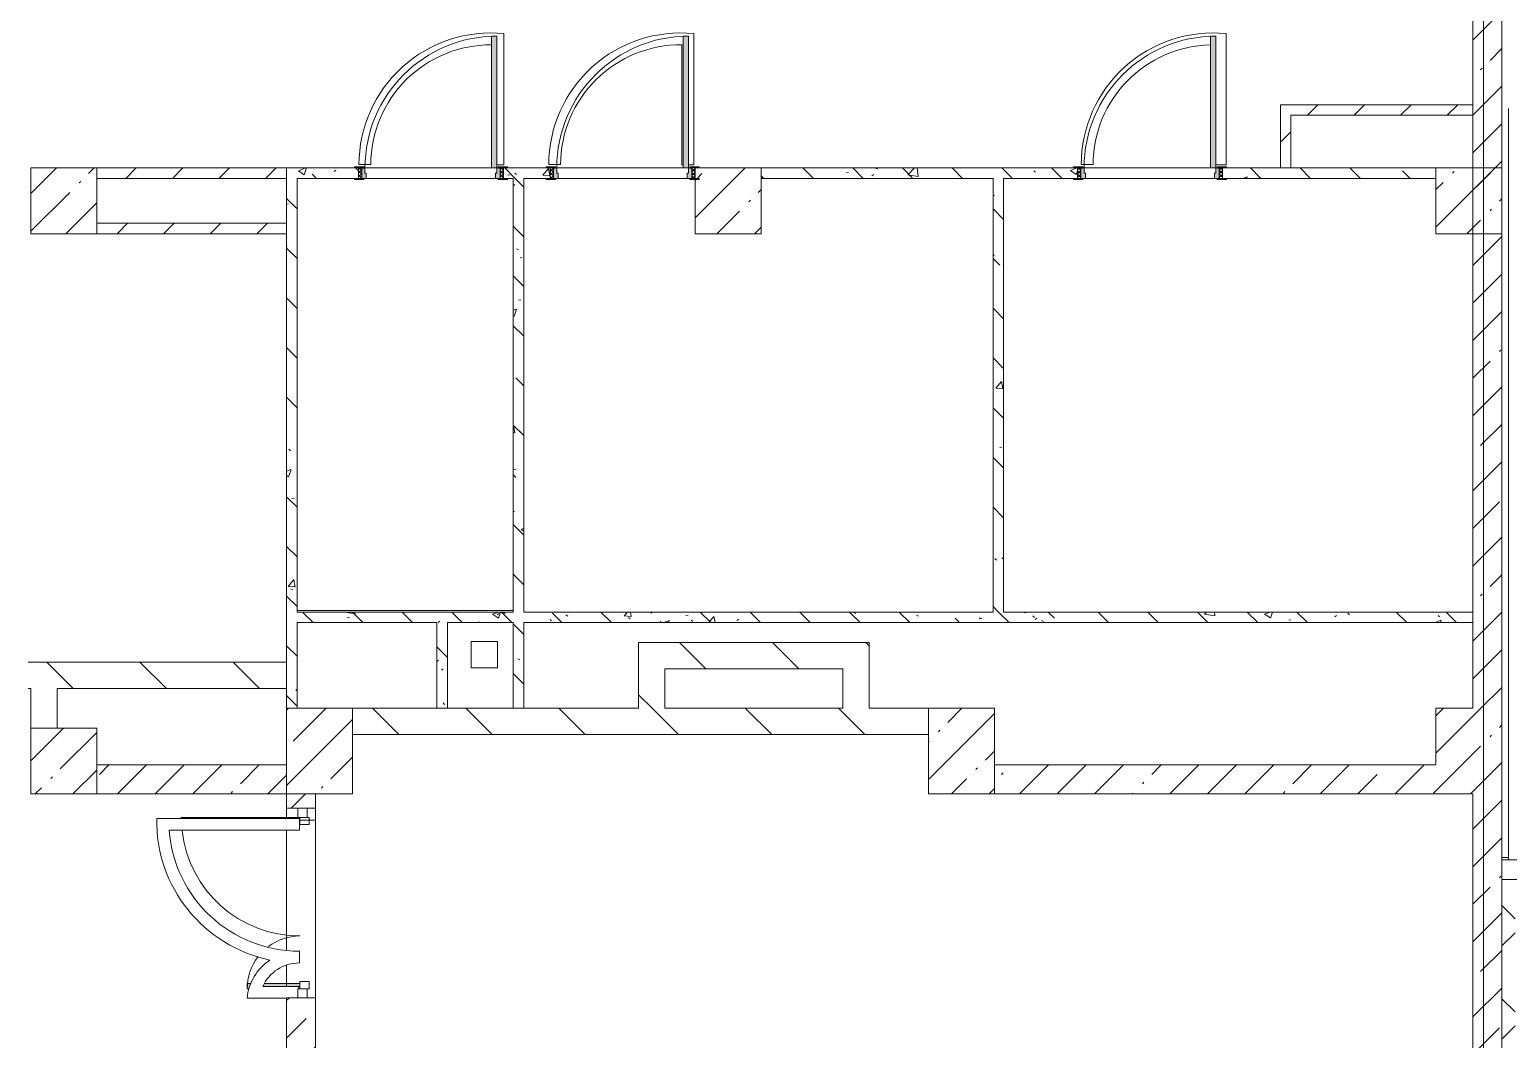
# Model space of a CAD drawing. Header units: millimetres. Extents: x 81731 to 272849, y -8553 to 29000.
# Drawn here: x 219369 to 230589, y 9037 to 16700 of the extents above; entities that cross this region are included whole.
import ezdxf

# ---------------------------------------------------------------- set-up
doc = ezdxf.new("R2010")
doc.units = ezdxf.units.MM
doc.linetypes.add('Осевая', pattern=[3175, 635, -476.25, 1587.5, -476.25])
for name, color, linetype, lineweight, true_color in [('A-DETL-GENF-4', 7, 'Continuous', 5, 0xaaaaaa), ('A-DOOR-4', 7, 'Continuous', 5, 0xe2e2e2), ('A-DOOR-5', 7, 'Continuous', 5, 0xaaaaaa), ('A-DOOR-FRAM-2', 7, 'Continuous', 5, 0xe2e2e2), ('A-DOOR-FRAM-4', 7, 'Continuous', 5, 0xaaaaaa), ('A-FLOR-1', 7, 'Continuous', 5, 0xaaaaaa), ('I-WALL-25', 7, 'Continuous', 5, 0x737373), ('I-WALL-26', 7, 'Continuous', 5, 0x787878)]:
    doc.layers.add(name, color=color, linetype=linetype, lineweight=lineweight, true_color=true_color)
for name, color, linetype, lineweight in [('A-GLAZ-CWMG-2', 7, 'Continuous', 5), ('A-WALL', 7, 'Continuous', 9), ('A-WALL-6', 7, 'Continuous', 5), ('I-WALL-24', 7, 'Continuous', 5), ('S-COLS-1', 7, 'Continuous', 5), ('Оси', 7, 'Continuous', 9), ('Оси-2', 7, 'Осевая', 9)]:
    doc.layers.add(name, color=color, linetype=linetype, lineweight=lineweight)
pattern_1 = [(45, (145838.57, 0), (-285.1231, 285.1231), []), (45, (146123.7, 0), (-285.1231, 285.1231), [504.031, -100.806, 16.764, -84.042])]
pattern_2 = [(135, (145838.57, 0), (-353.5534, -353.5534), [])]
pattern_3 = [(135, (145838.57, 0), (-377.1708, -377.1708), [533.4, -88.9, 17.78, -88.9]), (135, (145838.57, 376.94), (-377.1708, -377.1708), []), (50, (145838.57, 0), (637.6445, -55.7866), [66.675, -733.425]), (355, (145838.6, 0), (-123.3494, 668.699), [53.34, -586.74]), (100.451, (145891.7, -4.65), (514.299, 612.908), [56.665, -623.315]), (46.184, (145838.6, 177.8), (948.7764, -147.15), [100.012, -1100.137]), (96.636, (145917.6, 165.5), (830.909, 865.997), [84.998, -934.973]), (351.184, (145838.6, 177.8), (830.918, 865.988), [80.01, -880.11]), (21, (145927.47, 133.35), (530.6506, -357.9283), [66.675, -733.425]), (326, (145927.5, 133.35), (216.308, 644.6585), [53.34, -586.74]), (71.451, (145971.7, 103.5), (746.9596, 286.7243), [56.665, -623.315]), (37.5, (145838.57, 0), (10.81053, 295.9426), [16.764, -562.864, 16.764, -578.866, -588.962]), (37.5, (145838.57, 0), (10.81053, 295.9426), [-1175.258, 16.764, -572.198]), (7.5, (145838.57, 0), (233.8692, 350.6318), [16.764, -322.834, 16.764, -549.529, -224.472]), (7.5, (145838.57, 0), (233.8692, 350.6318), [-905.891, 16.764, -207.708]), (327.5, (145640.32, 0), (474.5678, -20.0513), [16.764, -205.486, 16.764, -676.656, -920.115]), (327.5, (145640.32, 0), (474.5678, -20.0513), [-915.67, 16.764, -903.351]), (317.5, (145551.42, 0), (518.4522, 88.9934), [16.764, -272.161, 16.764, -443.738, -653.415]), (317.5, (145551.42, 0), (518.4522, 88.9934), [-749.427, 16.764, -636.651])]
pattern_4 = [(135, (1751.41, 104.685), (-14.14214, -14.14214), []), (225, (1751.41, 104.685), (14.14214, -14.14214), [])]
pattern_5 = [(45, (-371.384, 104.685), (-14.1421, 14.1421), []), (135, (-371.384, 104.685), (-14.1421, -14.1421), [])]
pattern_6 = [(45, (145838.57, 0), (-176.7767, 176.7767), [])]

# ---------------------------------------------------------------- blocks, each defined once
blk = doc.blocks.new('BSC_Колонна _Прямоугольная - 650х500-23287315-2_4_3_птичка')
at = {"layer": 'S-COLS-1'}
h = blk.add_hatch(dxfattribs=at)
h.set_pattern_fill('FP_100', color=256, style=0, pattern_type=2)
h.set_pattern_definition([(135, (11225, -75730), (-285.1231, -285.1231), []), (135, (11225, -75444.88), (-285.1231, -285.1231), [504.031, -100.806, 16.764, -84.042])])
h.paths.add_polyline_path([(325, 250), (-325, 250), (-325, -250), (325, -250), (325, 111)])
for p, q in [((325, 250), (-325, 250)), ((-325, 250), (-325, -250)), ((325, -250), (325, 250)), ((-325, -250), (325, -250))]:
    blk.add_line(p, q, dxfattribs=at)
blk = doc.blocks.new('BSC_Колонна _Прямоугольная - 500х500-V131-2_4_3_птичка')
at = {"layer": 'S-COLS-1'}
h = blk.add_hatch(dxfattribs=at)
h.set_pattern_fill('FP_101', color=256, style=0, pattern_type=2)
h.set_pattern_definition([(45, (-73790, -11150), (-285.1231, 285.1231), []), (45, (-73504.88, -11150), (-285.1231, 285.1231), [504.031, -100.806, 16.764, -84.042])])
h.paths.add_polyline_path([(-250, -250), (250, -250), (250, 250), (-250, 250), (-250, 71)])
for p, q in [((250, 250), (-250, 250)), ((-250, 250), (-250, -250)), ((250, -250), (250, 250)), ((-250, -250), (250, -250))]:
    blk.add_line(p, q, dxfattribs=at)
blk = doc.blocks.new('BSC_Колонна _Прямоугольная - 500х500-V151-2_4_3_птичка')
at = {"layer": 'S-COLS-1'}
h = blk.add_hatch(dxfattribs=at)
h.set_pattern_fill('FP_111', color=256, style=0, pattern_type=2)
h.set_pattern_definition([(45, (-73790, -15400), (-285.1231, 285.1231), []), (45, (-73504.88, -15400), (-285.1231, 285.1231), [504.031, -100.806, 16.764, -84.042])])
h.paths.add_polyline_path([(-250, -250), (250, -250), (250, 250), (-250, 250)])
for p, q in [((250, 250), (-250, 250)), ((-250, 250), (-250, -250)), ((250, -250), (250, 250)), ((-250, -250), (250, -250))]:
    blk.add_line(p, q, dxfattribs=at)
blk = doc.blocks.new('BSC_Колонна _Прямоугольная - 500х500-V152-2_4_3_птичка')
at = {"layer": 'S-COLS-1'}
h = blk.add_hatch(dxfattribs=at)
h.set_pattern_fill('FP_112', color=256, style=0, pattern_type=2)
h.set_pattern_definition([(45, (-78830, -15400), (-285.1231, 285.1231), []), (45, (-78544.88, -15400), (-285.1231, 285.1231), [504.031, -100.806, 16.764, -84.042])])
h.paths.add_polyline_path([(-250, -250), (250, -250), (250, 250), (-250, 250), (-250, 170), (-220, 170), (-220, 162), (-250, 162)])
for p, q in [((250, 250), (-220, 250)), ((250, -250), (250, 250)), ((-250, 162), (-250, -250)), ((-250, -250), (250, -250))]:
    blk.add_line(p, q, dxfattribs=at)
blk = doc.blocks.new('110_Дверь_СКБ_1Ст_Внутренняя1 - Д-4 _л_ 1100x2100h_су мгн-32399984-2_4_3_птичка')
at = {"layer": 'A-DOOR-4'}
h = blk.add_hatch(color=256, dxfattribs=at)
h.paths.add_polyline_path([(502.5, -40), (537.5, -40), (537.5, 40), (512.5, 40), (512.5, 0), (502.5, 0)])
h.paths.add_polyline_path([(-477.5, -40), (-477.5, 0), (-487.5, 0), (-487.5, 40), (-512.5, 40), (-512.5, -40)])
at = {"layer": 'A-DOOR-5'}
h = blk.add_hatch(dxfattribs=at)
h.set_pattern_fill('FP_8', color=256, style=0, pattern_type=2)
h.set_pattern_definition(pattern_4)
h.paths.add_polyline_path([(562.5, -40), (562.5, 40), (537.5, 40), (537.5, -40)])
at = {"layer": 'A-DOOR-FRAM-2'}
for points in [[(472.5, 40), (512.5, 40), (512.5, 1040), (472.5, 1040), (472.5, 238.6)], [(-497.5, 40), (-497.5, 48), (-567.5, 48), (-567.5, 40)], [(592.5, 40), (592.5, 48), (522.5, 48), (522.5, 40)], [(-497.5, -48), (-497.5, -40), (-567.5, -40), (-567.5, -48)], [(592.5, -48), (592.5, -40), (522.5, -40), (522.5, -48)]]:
    blk.add_hatch(color=256, dxfattribs=at).paths.add_polyline_path(points)
at = {"layer": 'A-DOOR-FRAM-4'}
h = blk.add_hatch(dxfattribs=at)
h.set_pattern_fill('FP_9', color=256, style=0, pattern_type=2)
h.set_pattern_definition(pattern_5)
h.paths.add_polyline_path([(-512.5, -40), (-512.5, 40), (-537.5, 40), (-537.5, -40)])
at = {"layer": 'A-DOOR-5'}
for p, q in [((512.5, 1040), (472.5, 1040)), ((472.5, 1040), (472.5, 40)), ((512.5, 40), (512.5, 1040)), ((472.5, 40), (512.5, 40))]:
    blk.add_line(p, q, dxfattribs=at)
blk.add_arc((512.5, 40), 1000, 90, 180, dxfattribs=at)
at = {"layer": 'A-DOOR-FRAM-4'}
for p, q in [((-497.5, 48), (-567.5, 48)), ((-567.5, 48), (-567.5, 40)), ((-567.5, 40), (-497.5, 40)), ((-512.5, 40), (-537.5, 40)), ((-537.5, 40), (-537.5, -40)), ((-487.5, 40), (-512.5, 40)), ((-512.5, 40), (-512.5, -40)), ((-512.5, -40), (-512.5, 40)), ((-497.5, 40), (-512.5, 40)), ((-512.5, 40), (-512.5, 39)), ((-512.5, 39), (-497.5, 39)), ((-497.5, 40), (-497.5, 48)), ((-497.5, 39), (-497.5, 40)), ((-487.5, 0), (-487.5, 40)), ((-477.5, 0), (-487.5, 0)), ((-477.5, -40), (-477.5, 0)), ((512.5, 0), (502.5, 0)), ((502.5, 0), (502.5, -40)), ((512.5, 40), (512.5, 0)), ((537.5, 40), (512.5, 40)), ((592.5, 48), (522.5, 48)), ((522.5, 48), (522.5, 40)), ((537.5, 40), (522.5, 40)), ((522.5, 40), (522.5, 39)), ((522.5, 40), (592.5, 40)), ((522.5, 39), (537.5, 39)), ((537.5, -40), (537.5, 40)), ((562.5, 40), (537.5, 40)), ((537.5, 40), (537.5, -40)), ((537.5, 39), (537.5, 40)), ((562.5, -40), (562.5, 40)), ((592.5, 40), (592.5, 48)), ((-497.5, -40), (-567.5, -40)), ((-567.5, -40), (-567.5, -48)), ((-567.5, -48), (-497.5, -48)), ((-537.5, -40), (-512.5, -40)), ((-497.5, -39), (-512.5, -39)), ((-512.5, -39), (-512.5, -40)), ((-512.5, -40), (-477.5, -40)), ((-512.5, -40), (-497.5, -40)), ((-497.5, -40), (-497.5, -39)), ((-497.5, -48), (-497.5, -40)), ((502.5, -40), (537.5, -40)), ((537.5, -39), (522.5, -39)), ((522.5, -39), (522.5, -40)), ((522.5, -40), (537.5, -40)), ((592.5, -40), (522.5, -40)), ((522.5, -40), (522.5, -48)), ((522.5, -48), (592.5, -48)), ((537.5, -40), (537.5, -39)), ((537.5, -40), (562.5, -40)), ((592.5, -48), (592.5, -40))]:
    blk.add_line(p, q, dxfattribs=at)
blk = doc.blocks.new('110_Дверь_СКБ_1Ст_Внутренняя1 - Д-5 _л_ 1100x2100h_су мгн EIW30-32897889-2_4_3_птичка')
at = {"layer": 'A-DOOR-4'}
h = blk.add_hatch(color=256, dxfattribs=at)
h.paths.add_polyline_path([(502.5, -40), (537.5, -40), (537.5, 40), (512.5, 40), (512.5, 0), (502.5, 0)])
h.paths.add_polyline_path([(-477.5, -40), (-477.5, 0), (-487.5, 0), (-487.5, 40), (-512.5, 40), (-512.5, -40)])
at = {"layer": 'A-DOOR-5'}
h = blk.add_hatch(dxfattribs=at)
h.set_pattern_fill('FP_8', color=256, style=0, pattern_type=2)
h.set_pattern_definition(pattern_4)
h.paths.add_polyline_path([(562.5, -40), (562.5, 40), (537.5, 40), (537.5, -40)])
at = {"layer": 'A-DOOR-FRAM-2'}
for points in [[(472.5, 40), (512.5, 40), (512.5, 1040), (472.5, 1040), (472.5, 238.6)], [(-497.5, 40), (-497.5, 48), (-567.5, 48), (-567.5, 40)], [(592.5, 40), (592.5, 48), (522.5, 48), (522.5, 40)], [(-497.5, -48), (-497.5, -40), (-567.5, -40), (-567.5, -48)], [(592.5, -48), (592.5, -40), (522.5, -40), (522.5, -48)]]:
    blk.add_hatch(color=256, dxfattribs=at).paths.add_polyline_path(points)
at = {"layer": 'A-DOOR-FRAM-4'}
h = blk.add_hatch(dxfattribs=at)
h.set_pattern_fill('FP_9', color=256, style=0, pattern_type=2)
h.set_pattern_definition(pattern_5)
h.paths.add_polyline_path([(-512.5, -40), (-512.5, 40), (-537.5, 40), (-537.5, -40)])
at = {"layer": 'A-DOOR-5'}
for p, q in [((512.5, 1040), (472.5, 1040)), ((472.5, 1040), (472.5, 40)), ((512.5, 40), (512.5, 1040)), ((472.5, 40), (512.5, 40))]:
    blk.add_line(p, q, dxfattribs=at)
blk.add_arc((512.5, 40), 1000, 90, 180, dxfattribs=at)
at = {"layer": 'A-DOOR-FRAM-4'}
for p, q in [((-497.5, 48), (-567.5, 48)), ((-567.5, 48), (-567.5, 40)), ((-567.5, 40), (-497.5, 40)), ((-512.5, 40), (-537.5, 40)), ((-537.5, 40), (-537.5, -40)), ((-487.5, 40), (-512.5, 40)), ((-512.5, 40), (-512.5, -40)), ((-512.5, -40), (-512.5, 40)), ((-497.5, 40), (-512.5, 40)), ((-512.5, 40), (-512.5, 39)), ((-512.5, 39), (-497.5, 39)), ((-497.5, 40), (-497.5, 48)), ((-497.5, 39), (-497.5, 40)), ((-487.5, 0), (-487.5, 40)), ((-477.5, 0), (-487.5, 0)), ((-477.5, -40), (-477.5, 0)), ((512.5, 0), (502.5, 0)), ((502.5, 0), (502.5, -40)), ((512.5, 40), (512.5, 0)), ((537.5, 40), (512.5, 40)), ((592.5, 48), (522.5, 48)), ((522.5, 48), (522.5, 40)), ((537.5, 40), (522.5, 40)), ((522.5, 40), (522.5, 39)), ((522.5, 40), (592.5, 40)), ((522.5, 39), (537.5, 39)), ((537.5, -40), (537.5, 40)), ((562.5, 40), (537.5, 40)), ((537.5, 40), (537.5, -40)), ((537.5, 39), (537.5, 40)), ((562.5, -40), (562.5, 40)), ((592.5, 40), (592.5, 48)), ((-497.5, -40), (-567.5, -40)), ((-567.5, -40), (-567.5, -48)), ((-567.5, -48), (-497.5, -48)), ((-537.5, -40), (-512.5, -40)), ((-497.5, -39), (-512.5, -39)), ((-512.5, -39), (-512.5, -40)), ((-512.5, -40), (-477.5, -40)), ((-512.5, -40), (-497.5, -40)), ((-497.5, -40), (-497.5, -39)), ((-497.5, -48), (-497.5, -40)), ((502.5, -40), (537.5, -40)), ((537.5, -39), (522.5, -39)), ((522.5, -39), (522.5, -40)), ((522.5, -40), (537.5, -40)), ((592.5, -40), (522.5, -40)), ((522.5, -40), (522.5, -48)), ((522.5, -48), (592.5, -48)), ((537.5, -40), (537.5, -39)), ((537.5, -40), (562.5, -40)), ((592.5, -48), (592.5, -40))]:
    blk.add_line(p, q, dxfattribs=at)
blk = doc.blocks.new('BSC_Колонна _Прямоугольная - 650х500-V194-2_4_3_птичка')
at = {"layer": 'S-COLS-1'}
h = blk.add_hatch(dxfattribs=at)
h.set_pattern_fill('FP_148', color=256, style=0, pattern_type=2)
h.set_pattern_definition([(135, (11225, -80600), (-285.1231, -285.1231), []), (135, (11225, -80314.88), (-285.1231, -285.1231), [504.031, -100.806, 16.764, -84.042])])
h.paths.add_polyline_path([(325, 250), (-325, 250), (-325, -250), (325, -250), (325, -121)])
for p, q in [((325, 250), (-325, 250)), ((-325, 250), (-325, -250)), ((325, -250), (325, 250)), ((-325, -250), (325, -250))]:
    blk.add_line(p, q, dxfattribs=at)
blk = doc.blocks.new('Прямоугольный импост - 50 x 70 мм-31927764-2_4_3_птичка')
at = {"layer": 'A-GLAZ-CWMG-2'}
for p, q in [((-70, 35), (0, 35)), ((-70, -35), (-70, 35)), ((0, 35), (0, -35)), ((0, -35), (-70, -35))]:
    blk.add_line(p, q, dxfattribs=at)
blk = doc.blocks.new('Дверь_Витражная_остекление_ - ДВН_ДАО_Главный вход_1200 в свету Д-22 _п_-32403398-2_4_3_птичка')
at = {"layer": 'A-DOOR-4'}
blk.add_hatch(color=256, dxfattribs=at).paths.add_polyline_path([(610, 24), (610, 20), (650, 24), (650, 920), (642, 920), (642, 24)])
h = blk.add_hatch(color=256, dxfattribs=at)
h.paths.add_polyline_path([(-650, 408), (-650, 407), (-610, 392), (-610, 420), (-650, 420)])
h.paths.add_polyline_path([(-650, 27), (-650, 20), (-610, 20), (-610, 289), (-633, 302), (-633, 27)])
at = {"layer": 'A-DETL-GENF-4'}
for p, q in [((650, 920), (642, 920)), ((650, 35), (650, 920)), ((-610, 420), (-650, 420)), ((-650, 420), (-650, 407)), ((-610, 392), (-610, 420)), ((-610, 20), (-610, 289)), ((-650, 20), (-610, 20)), ((-595, 20), (-650, 20)), ((-595, -50), (-595, 20)), ((595, -50), (595, 20)), ((595, 20), (650, 20)), ((610, 20), (650, 20)), ((-650, -35), (-650, -50)), ((-650, -50), (-595, -50)), ((650, -50), (595, -50)), ((650, -35), (650, -50))]:
    blk.add_line(p, q, dxfattribs=at)
at = {"layer": 'A-DOOR-5'}
for p, q in [((650, 920), (650, 35)), ((-650, 420), (-650, 407))]:
    blk.add_line(p, q, dxfattribs=at)
for centre, radius, start, end in [((650, 20), 900, 96.319, 180), ((650, 20), 900, 90, 90.5109), ((-650, 20), 400, 52.4742, 90), ((-650, 20), 400, 360, 37.0443)]:
    blk.add_arc(centre, radius, start, end, dxfattribs=at)
blk = doc.blocks.new('Прямоугольный импост - 50 x 70 мм-31701779-2_4_3_птичка')
at = {"layer": 'A-GLAZ-CWMG-2'}
for p, q in [((0, 35), (-70, 35)), ((-70, 35), (-70, -35)), ((0, -35), (0, 35)), ((-70, -35), (0, -35))]:
    blk.add_line(p, q, dxfattribs=at)

msp = doc.modelspace()

# ---------------------------------------------------------------- hatches: boundary and pattern name
at = {"layer": 'A-WALL-6'}
h = msp.add_hatch(dxfattribs=at)
h.set_pattern_fill('FP_66', color=256, style=0, pattern_type=2)
h.set_pattern_definition([(45, (145838.57, 0), (-353.5534, 353.5534), []), (135, (145838.57, 0), (-353.5534, -353.5534), [])])
h.paths.add_polyline_path([(230538.6, 3450), (230638.6, 3450), (230638.6, 10250), (230538.6, 10250), (230538.6, 3550)])
at = {"layer": 'I-WALL-24'}
h = msp.add_hatch(dxfattribs=at)
h.set_pattern_fill('FP_74', color=256, style=0, pattern_type=2)
h.set_pattern_definition(pattern_1)
h.paths.add_polyline_path([(230538.6, 15150), (230538.6, 15530), (230318.6, 15530), (230318.6, 15150)])
h.paths.add_polyline_path([(230318.6, 18570), (230538.6, 18570), (230538.6, 18600), (230318.6, 18600)])
h.paths.add_polyline_path([(230318.6, 19100), (230538.6, 19100), (230538.6, 22700), (230318.6, 22700), (230318.6, 19319.3)])
h.paths.add_polyline_path([(230442.7, 23200), (230538.6, 23200), (230538.6, 26600), (230318.6, 26600), (230318.6, 23200)])
h = msp.add_hatch(dxfattribs=at)
h.set_pattern_fill('FP_74', color=256, style=0, pattern_type=2)
h.set_pattern_definition(pattern_1)
h.paths.add_polyline_path([(230318.6, 15530), (230538.6, 15530), (230538.6, 17270), (230318.6, 17270), (230318.6, 15848.6)])
h.paths.add_polyline_path([(230538.6, 18370), (230538.6, 18570), (230318.6, 18570), (230318.6, 18370)])
h = msp.add_hatch(dxfattribs=at)
h.set_pattern_fill('FP_78', color=256, style=0, pattern_type=2)
h.set_pattern_definition(pattern_6)
h.paths.add_polyline_path([(228858.6, 15650), (228938.6, 15650), (228938.6, 16130), (228858.6, 16130), (228858.6, 15848.6)])
h = msp.add_hatch(dxfattribs=at)
h.set_pattern_fill('FP_78', color=256, style=0, pattern_type=2)
h.set_pattern_definition(pattern_6)
h.paths.add_polyline_path([(230318.6, 16050), (230318.6, 16130), (228938.6, 16130), (228938.6, 16050), (230027.2, 16050)])
h = msp.add_hatch(dxfattribs=at)
h.set_pattern_fill('FP_78', color=256, style=0, pattern_type=2)
h.set_pattern_definition(pattern_6)
h.paths.add_polyline_path([(221318.6, 15570), (221318.6, 15650), (219878.6, 15650), (219878.6, 15570), (220752, 15570)])
h = msp.add_hatch(dxfattribs=at)
h.set_pattern_fill('FP_78', color=256, style=0, pattern_type=2)
h.set_pattern_definition(pattern_6)
h.paths.add_polyline_path([(221318.6, 15150), (221318.6, 15230), (219878.6, 15230), (219878.6, 15150), (220752, 15150)])
h = msp.add_hatch(dxfattribs=at)
h.set_pattern_fill('FP_74', color=256, style=0, pattern_type=2)
h.set_pattern_definition(pattern_1)
h.paths.add_polyline_path([(230538.6, 4050), (230538.6, 10900), (230318.6, 10900), (230318.6, 4050)])
h.paths.add_polyline_path([(230318.6, 11550), (230538.6, 11550), (230538.6, 15150), (230318.6, 15150), (230318.6, 12200)])
h = msp.add_hatch(dxfattribs=at)
h.set_pattern_fill('FP_77', color=256, style=0, pattern_type=2)
h.set_pattern_definition(pattern_2)
h.paths.add_polyline_path([(224188.6, 11550), (224188.6, 12050), (223988.6, 12050), (223988.6, 11550)])
h = msp.add_hatch(dxfattribs=at)
h.set_pattern_fill('FP_77', color=256, style=0, pattern_type=2)
h.set_pattern_definition(pattern_2)
h.paths.add_polyline_path([(225538.6, 11850), (225538.6, 12050), (224188.6, 12050), (224188.6, 11850), (224462.1, 11850)])
h = msp.add_hatch(dxfattribs=at)
h.set_pattern_fill('FP_77', color=256, style=0, pattern_type=2)
h.set_pattern_definition(pattern_2)
h.paths.add_polyline_path([(225738.6, 11550), (225738.6, 12050), (225538.6, 12050), (225538.6, 11550)])
h = msp.add_hatch(dxfattribs=at)
h.set_pattern_fill('FP_77', color=256, style=0, pattern_type=2)
h.set_pattern_definition(pattern_2)
h.paths.add_polyline_path([(214483.6, 11700), (214592.6, 11700), (214592.6, 11900), (214483.6, 11900), (214483.6, 11799.5)])
h.paths.add_polyline_path([(221318.6, 11700), (221318.6, 11900), (219358.6, 11900), (219358.6, 11700), (220752, 11700)])
h.paths.add_polyline_path([(216148.6, 11700), (216148.6, 11900), (216072.6, 11900), (216072.6, 11700), (216114.4, 11700)])
h.paths.add_polyline_path([(216668.6, 11700), (216668.6, 11900), (216648.6, 11900), (216648.6, 11700)])
h = msp.add_hatch(dxfattribs=at)
h.set_pattern_fill('FP_77', color=256, style=0, pattern_type=2)
h.set_pattern_definition(pattern_2)
h.paths.add_polyline_path([(223534.6, 11350), (226188.6, 11350), (226188.6, 11550), (221818.6, 11550), (221818.6, 11350), (222607, 11350)])
h = msp.add_hatch(dxfattribs=at)
h.set_pattern_fill('FP_74', color=256, style=0, pattern_type=2)
h.set_pattern_definition(pattern_1)
h.paths.add_polyline_path([(220752, 10900), (221318.6, 10900), (221318.6, 11120), (219878.6, 11120), (219878.6, 10900)])
h = msp.add_hatch(dxfattribs=at)
h.set_pattern_fill('FP_74', color=256, style=0, pattern_type=2)
h.set_pattern_definition(pattern_1)
h.paths.add_polyline_path([(230038.6, 10900), (230038.6, 11120), (226688.6, 11120), (226688.6, 10900), (230027.2, 10900)])
h = msp.add_hatch(dxfattribs=at)
h.set_pattern_fill('FP_74', color=256, style=0, pattern_type=2)
h.set_pattern_definition(pattern_1)
h.paths.add_polyline_path([(221318.6, 7900), (221538.6, 7900), (221538.6, 9352.3), (221318.6, 9352.3), (221318.6, 8200)])
h.paths.add_polyline_path([(221318.6, 10792.3), (221538.6, 10792.3), (221538.6, 10900), (221318.6, 10900)])
at = {"layer": 'I-WALL-26'}
h = msp.add_hatch(dxfattribs=at)
h.set_pattern_fill('FP_81', color=256, style=0, pattern_type=2)
h.set_pattern_definition(pattern_3)
h.paths.add_polyline_path([(221398.6, 11550), (221398.6, 15650), (221318.6, 15650), (221318.6, 11550)])
h = msp.add_hatch(dxfattribs=at)
h.set_pattern_fill('FP_81', color=256, style=0, pattern_type=2)
h.set_pattern_definition(pattern_3)
h.paths.add_polyline_path([(226758.4, 15570), (227318.6, 15570), (227318.6, 15650), (224918.6, 15650), (224918.6, 15570), (226678.4, 15570)])
h.paths.add_polyline_path([(230038.6, 15570), (230038.6, 15650), (228418.6, 15650), (228418.6, 15570), (230027.2, 15570)])
h.paths.add_polyline_path([(223118.4, 15570), (223318.6, 15570), (223318.6, 15650), (222963.4, 15650), (222963.4, 15570), (223038.4, 15570)])
h.paths.add_polyline_path([(221863.4, 15570), (221863.4, 15650), (221398.6, 15650), (221398.6, 15570), (221833.4, 15570)])
h = msp.add_hatch(dxfattribs=at)
h.set_pattern_fill('FP_81', color=256, style=0, pattern_type=2)
h.set_pattern_definition(pattern_3)
h.paths.add_polyline_path([(223118.4, 11550), (223118.4, 15570), (223038.4, 15570), (223038.4, 11550)])
h = msp.add_hatch(dxfattribs=at)
h.set_pattern_fill('FP_81', color=256, style=0, pattern_type=2)
h.set_pattern_definition(pattern_3)
h.paths.add_polyline_path([(226758.4, 12280), (226758.4, 15570), (226678.4, 15570), (226678.4, 12280)])
h = msp.add_hatch(dxfattribs=at)
h.set_pattern_fill('FP_81', color=256, style=0, pattern_type=2)
h.set_pattern_definition(pattern_3)
h.paths.add_polyline_path([(223038.4, 12200), (223038.4, 12280), (221398.6, 12280), (221398.6, 12200), (222607, 12200)])
h = msp.add_hatch(dxfattribs=at)
h.set_pattern_fill('FP_81', color=256, style=0, pattern_type=2)
h.set_pattern_definition(pattern_3)
h.paths.add_polyline_path([(230318.6, 12200), (230318.6, 12280), (223118.4, 12280), (223118.4, 12200), (230027.2, 12200)])
h = msp.add_hatch(dxfattribs=at)
h.set_pattern_fill('FP_81', color=256, style=0, pattern_type=2)
h.set_pattern_definition(pattern_3)
h.paths.add_polyline_path([(222538.4, 11550), (222538.4, 12200), (222458.4, 12200), (222458.4, 11550)])
at = {"layer": 'S-COLS-1'}
h = msp.add_hatch(dxfattribs=at)
h.set_pattern_fill('FP_74', color=256, style=0, pattern_type=2)
h.set_pattern_definition(pattern_1)
h.paths.add_polyline_path([(230538.6, 15150), (230538.6, 15650), (230038.6, 15650), (230038.6, 15150)])
h = msp.add_hatch(dxfattribs=at)
h.set_pattern_fill('FP_74', color=256, style=0, pattern_type=2)
h.set_pattern_definition(pattern_1)
h.paths.add_polyline_path([(230318.6, 10900), (230538.6, 10900), (230538.6, 11550), (230038.6, 11550), (230038.6, 10900)])

# ---------------------------------------------------------------- linework, layer by layer
at = {"layer": 'A-FLOR-1'}
for p, q in [((222967.6, 15674.2), (222967.6, 16669.2)), ((224407.6, 15674.2), (224407.6, 16669.2)), ((228447.6, 15674.2), (228447.6, 16669.2)), ((224317.6, 16584.1), (224317.6, 15674.2)), ((221867.6, 15675.2), (221957.6, 15675.2)), ((222873.4, 15650), (221913.4, 15650)), ((222913.4, 15674.2), (222967.6, 15674.2)), ((223307.6, 15675.2), (223397.6, 15675.2)), ((224317.6, 15674.2), (224328.6, 15674.2)), ((224368.6, 15674.2), (224407.6, 15674.2)), ((227347.6, 15675.2), (227437.6, 15675.2)), ((228368.6, 15674.2), (228447.6, 15674.2)), ((221398.4, 12291), (223038.4, 12291)), ((222719.1, 12057), (222919.1, 12057)), ((222719.1, 11857), (222719.1, 12057)), ((222919.1, 12057), (222919.1, 11857)), ((222919.1, 11857), (222719.1, 11857)), ((221318.6, 10714.4), (221318.6, 10792.3)), ((221415.6, 10714.4), (220332.9, 10714.4)), ((221415.6, 10624.7), (221415.6, 10714.4)), ((221538.6, 10700), (221415.6, 10700)), ((220427.9, 10624.7), (221415.6, 10624.7)), ((230538.6, 10417.9), (230588.6, 10417.9)), ((221415.6, 9617.4), (221415.6, 9707)), ((221412.6, 9439.5), (221137.6, 9439.5)), ((221412.6, 9422.3), (221412.6, 9439.5)), ((221018.5, 9350.1), (221318.6, 9350.1))]:
    msp.add_line(p, q, dxfattribs=at)
for centre, radius, start, end in [((222867.6, 15674.2), 1000, 84.26083, 179.9427), ((224307.6, 15674.2), 1000, 84.26083, 179.9427), ((228347.6, 15674.2), 1000, 84.26083, 179.9427), ((222867.6, 15674.2), 910, 89.63868, 179.93704), ((224307.6, 15674.2), 910, 89.37036, 179.93704), ((228347.6, 15674.2), 910, 91.20322, 179.93704), ((221411.7, 10696.2), 1079, 179.03315, 258.2109), ((221415.6, 10697.3), 990.3, 184.20575, 270), ((221411.7, 9312.2), 395, 123.92463, 174.49945), ((221415.6, 9311.2), 306.2, 90, 155.21522)]:
    msp.add_arc(centre, radius, start, end, dxfattribs=at)
at = {"layer": 'A-WALL'}
for p, q in [((230318.6, 16130), (230318.6, 16050)), ((221318.6, 15570), (221318.6, 15650)), ((228858.6, 15650), (228938.6, 15650)), ((221318.6, 15150), (221318.6, 15230)), ((230318.6, 12200), (230318.6, 12280)), ((222458.4, 11550), (222538.4, 11550)), ((223038.4, 11550), (223118.4, 11550)), ((230538.6, 10250), (230688.6, 10250))]:
    msp.add_line(p, q, dxfattribs=at)
at = {"layer": 'A-WALL-6'}
msp.add_line((230588.6, 10400), (230538.6, 10400), dxfattribs=at)
at = {"layer": 'I-WALL-24'}
for p, q in [((230318.6, 17240), (230318.6, 16130)), ((230538.6, 11550), (230538.6, 17240)), ((228858.6, 16130), (228858.6, 15650)), ((230318.6, 16130), (228858.6, 16130)), ((228938.6, 15650), (228938.6, 16050)), ((228938.6, 16050), (230318.6, 16050)), ((230318.6, 16050), (230318.6, 12280)), ((230588.6, 16100), (230588.6, 10400)), ((221833.4, 15650), (219878.6, 15650)), ((221913.4, 15650), (222873.4, 15650)), ((223288.6, 15650), (222993.4, 15650)), ((223368.6, 15650), (224328.6, 15650)), ((227288.6, 15650), (224918.6, 15650)), ((227368.6, 15650), (228328.6, 15650)), ((228858.6, 15650), (228448.6, 15650)), ((230038.6, 15650), (228938.6, 15650)), ((230038.6, 15570), (230038.6, 15650)), ((219878.6, 15570), (221318.6, 15570)), ((221318.6, 15570), (221318.6, 15230)), ((221398.6, 12280), (221398.6, 15570)), ((221398.6, 15570), (221833.4, 15570)), ((222903.4, 15570), (221923.4, 15570)), ((222993.4, 15570), (223038.4, 15570)), ((223038.4, 15570), (223038.4, 12280)), ((223118.4, 15570), (223288.6, 15570)), ((223118.4, 12280), (223118.4, 15570)), ((224358.6, 15570), (223378.6, 15570)), ((224918.6, 15570), (226678.4, 15570)), ((226678.4, 15570), (226678.4, 12280)), ((226758.4, 15570), (227288.6, 15570)), ((226758.4, 12280), (226758.4, 15570)), ((228358.6, 15570), (227378.6, 15570)), ((228448.6, 15570), (230038.6, 15570)), ((221318.6, 15230), (219878.6, 15230)), ((219878.6, 15150), (221318.6, 15150)), ((221318.6, 15150), (221318.6, 11550)), ((223038.4, 12280), (221398.6, 12280)), ((226678.4, 12280), (223118.4, 12280)), ((230318.6, 12280), (226758.4, 12280)), ((221398.6, 11550), (221398.6, 12200)), ((221398.6, 12200), (222458.4, 12200)), ((222458.4, 12200), (222458.4, 11550)), ((222538.4, 12200), (223038.4, 12200)), ((222538.4, 11550), (222538.4, 12200)), ((223038.4, 12200), (223038.4, 11550)), ((223118.4, 11550), (223118.4, 12200)), ((223118.4, 12200), (230318.6, 12200)), ((230318.6, 12200), (230318.6, 11550)), ((223988.6, 12050), (223988.6, 11550)), ((225738.6, 12050), (223988.6, 12050)), ((225738.6, 11550), (225738.6, 12050)), ((221318.6, 11900), (219358.6, 11900)), ((224188.6, 11550), (224188.6, 11850)), ((224188.6, 11850), (225538.6, 11850)), ((225538.6, 11850), (225538.6, 11550)), ((219378.6, 11700), (219358.6, 11700)), ((219378.6, 11700), (219378.6, 11400)), ((219578.6, 11700), (221318.6, 11700)), ((219578.6, 11400), (219578.6, 11700)), ((222458.4, 11550), (221818.6, 11550)), ((223038.4, 11550), (222538.4, 11550)), ((223988.6, 11550), (223118.4, 11550)), ((225538.6, 11550), (224188.6, 11550)), ((226188.6, 11550), (225738.6, 11550)), ((221818.6, 11350), (226188.6, 11350)), ((221318.6, 11120), (219878.6, 11120)), ((230038.6, 11120), (226688.6, 11120)), ((219878.6, 10900), (221318.6, 10900)), ((221318.6, 10900), (221318.6, 10792.3)), ((221538.6, 4050), (221538.6, 10900)), ((226688.6, 10900), (230038.6, 10900)), ((230318.6, 10900), (230318.6, 4050)), ((230538.6, 4050), (230538.6, 10900)), ((221318.6, 10792.3), (221538.6, 10792.3)), ((221318.6, 9712.2), (221318.6, 10624.7)), ((221318.6, 9439.5), (221318.6, 9600.4)), ((221318.6, 9352.3), (221318.6, 8280)), ((221538.6, 9352.3), (221318.6, 9352.3))]:
    msp.add_line(p, q, dxfattribs=at)
at = {"layer": 'I-WALL-25'}
msp.add_line((230588.6, 10400), (230808.6, 10400), dxfattribs=at)
at = {"layer": 'S-COLS-1'}
for p, q in [((230538.6, 15650), (230038.6, 15650)), ((230038.6, 15650), (230038.6, 15150)), ((230538.6, 15150), (230538.6, 15650)), ((230038.6, 15150), (230538.6, 15150)), ((230318.6, 11550), (230038.6, 11550)), ((230038.6, 11550), (230038.6, 11120)), ((230538.6, 10900), (230538.6, 11550)), ((230038.6, 10900), (230318.6, 10900))]:
    msp.add_line(p, q, dxfattribs=at)
at = {"layer": 'Оси'}
for p, q in [((230398.6, 10029.8), (230398.6, 21915.1)), ((230398.6, -1906.3), (230398.6, 9979))]:
    msp.add_line(p, q, dxfattribs=at)
at = {"layer": 'Оси-2'}
msp.add_line((230398.6, 9979), (230398.6, 10029.8), dxfattribs=at)

# ---------------------------------------------------------------- block references
at = {"layer": 'A-DOOR-5'}
for name, p in [('110_Дверь_СКБ_1Ст_Внутренняя1 - Д-5 _л_ 1100x2100h_су мгн EIW30-32897889-2_4_3_птичка', (222400.9, 15610)), ('110_Дверь_СКБ_1Ст_Внутренняя1 - Д-4 _л_ 1100x2100h_су мгн-32399984-2_4_3_птичка', (223856.1, 15610)), ('110_Дверь_СКБ_1Ст_Внутренняя1 - Д-4 _л_ 1100x2100h_су мгн-32399984-2_4_3_птичка', (227856.1, 15610))]:
    msp.add_blockref(name, p, dxfattribs=at)
at = {"layer": 'A-DOOR-5', "rotation": 89.99999999999997}
msp.add_blockref('Дверь_Витражная_остекление_ - ДВН_ДАО_Главный вход_1200 в свету Д-22 _п_-32403398-2_4_3_птичка', (221439.6, 10072.3), dxfattribs=at)
at = {"layer": 'A-GLAZ-CWMG-2', "extrusion": (0, 0, -1), "rotation": 90.00000000000004}
msp.add_blockref('Прямоугольный импост - 50 x 70 мм-31927764-2_4_3_птичка', (-221439.6, 10792.3), dxfattribs=at)
at = {"layer": 'A-GLAZ-CWMG-2', "rotation": 269.9999999999999}
msp.add_blockref('Прямоугольный импост - 50 x 70 мм-31701779-2_4_3_птичка', (221439.6, 9352.3), dxfattribs=at)
at = {"layer": 'S-COLS-1'}
for name, p in [('BSC_Колонна _Прямоугольная - 500х500-V151-2_4_3_птичка', (219628.6, 15400)), ('BSC_Колонна _Прямоугольная - 500х500-V152-2_4_3_птичка', (224668.6, 15400)), ('BSC_Колонна _Прямоугольная - 500х500-V131-2_4_3_птичка', (219628.6, 11150))]:
    msp.add_blockref(name, p, dxfattribs=at)
at = {"layer": 'S-COLS-1', "rotation": 270.0000000000007}
for name, p in [('BSC_Колонна _Прямоугольная - 650х500-23287315-2_4_3_птичка', (221568.6, 11225)), ('BSC_Колонна _Прямоугольная - 650х500-V194-2_4_3_птичка', (226438.6, 11225))]:
    msp.add_blockref(name, p, dxfattribs=at)

doc.saveas('drawing.dxf')
